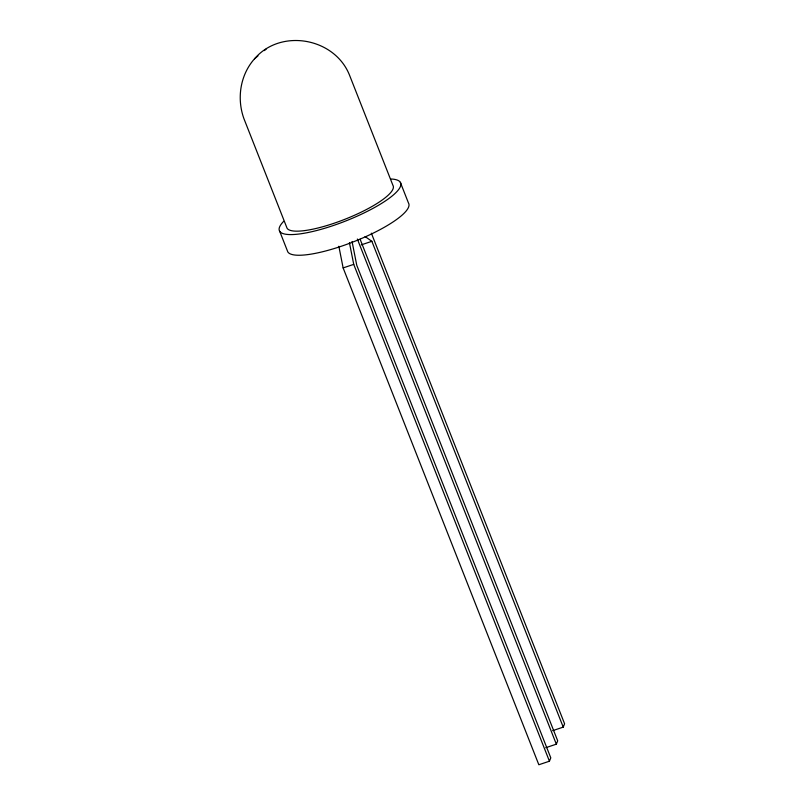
<?xml version="1.0" encoding="UTF-8"?>
<svg xmlns="http://www.w3.org/2000/svg" width="805" height="805" viewBox="0 0 805 805"><rect width="100%" height="100%" fill="white"/><g stroke="black" fill="none" stroke-linecap="round" stroke-linejoin="round"><path stroke-width="1.21" d="M338.845 246.26L343.131 267.914L538.837 764.75L549.433 761.208L550.791 757.857L356.766 265.298L352.057 241.49M545.74 747.714L556.336 744.172L557.694 740.811L360.097 239.196M552.643 730.668L563.238 727.126L564.597 723.776L371.347 233.168M254.501 58.825C240.142 75.016 236.65 98.522 243.915 118.647L287.073 228.218A57.145 13.433 -21.5 0 0 347.146 218.386A57.145 13.433 -21.5 0 0 392.91 185.311L349.752 75.751C335.232 37.865 280.865 27.893 254.501 58.825L257.962 55.917M264.382 50.584L266.173 49.075M361.284 244.861L371.87 241.319L563.238 727.126M343.131 267.914L353.727 264.372L349.43 242.708M365.098 236.549L371.87 241.319M400.327 182.312L408.467 202.991A65.155 15.315 -21.5 0 1 356.283 240.685A65.155 15.315 -21.5 0 1 287.808 251.895L279.667 231.216M357.36 239.035L556.336 744.172M353.727 264.372L549.433 761.208M390.807 178.992A65.155 15.315 -21.5 0 1 345.888 220.912A65.155 15.315 -21.5 0 1 283.672 221.325"/></g></svg>
